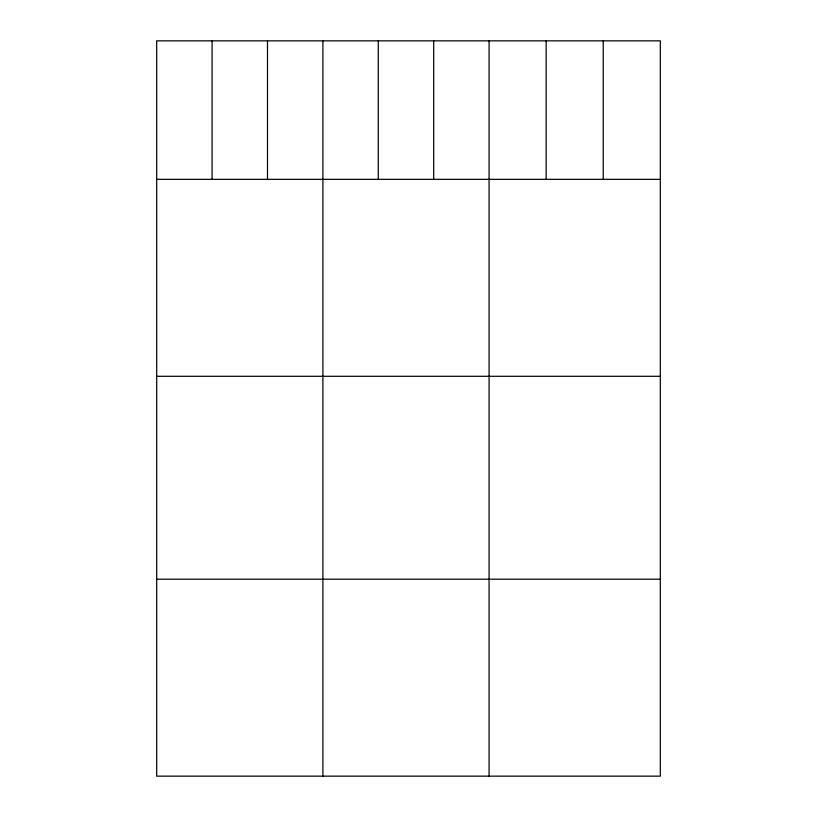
<?xml version="1.0" encoding="UTF-8"?>
<svg xmlns="http://www.w3.org/2000/svg" width="817" height="817" viewBox="0 0 817 817"><rect width="100%" height="100%" fill="white"/><g stroke="black" fill="none" stroke-linecap="round" stroke-linejoin="round"><path stroke-width="1.23" d="M660.31 179.342L660.31 776.15L156.69 776.15L156.69 40.85L660.31 40.85L660.31 179.342L156.69 179.342M156.69 376.29L660.31 376.29M156.69 579.202L660.31 579.202M603.232 40.85L603.232 179.342M546.154 40.85L546.154 179.342M489.077 40.85L489.077 776.15M433.684 40.85L433.684 179.342M378.281 40.85L378.281 179.342M322.889 40.85L322.889 776.15M267.486 40.85L267.486 179.342M212.093 40.85L212.093 179.342"/></g></svg>
